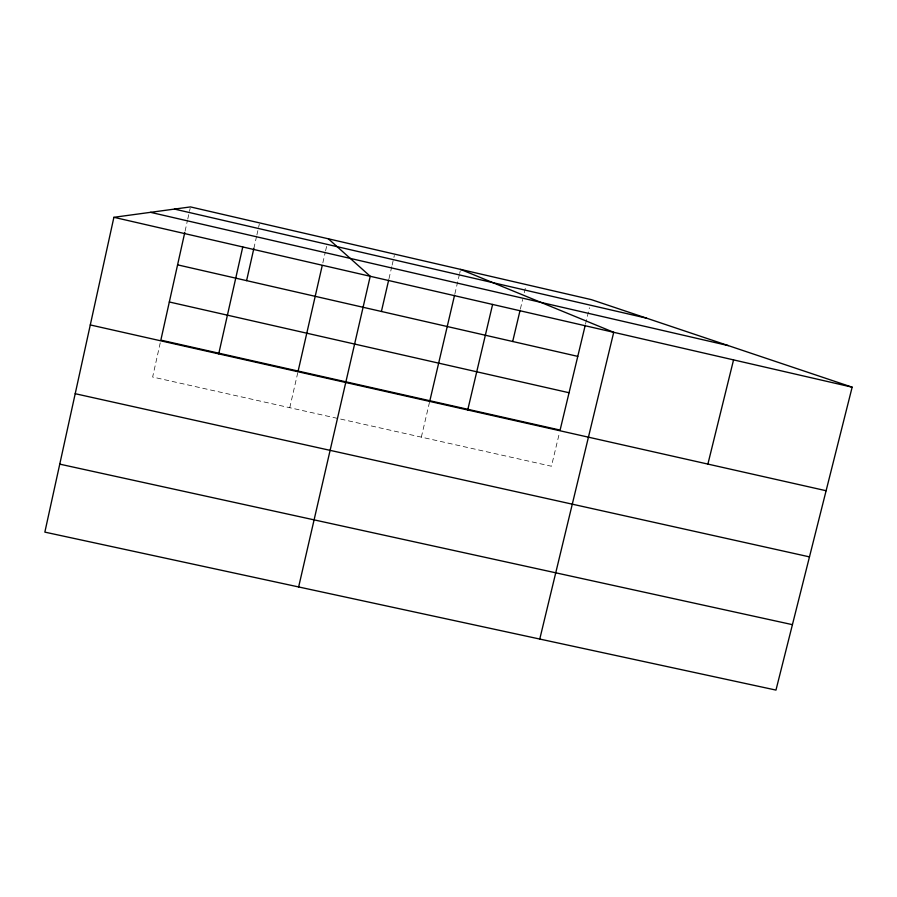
<?xml version="1.0" encoding="UTF-8"?>
<svg xmlns="http://www.w3.org/2000/svg" width="897" height="897" viewBox="0 0 897 897"><rect width="100%" height="100%" fill="white"/><g stroke="black" fill="none" stroke-linecap="round" stroke-linejoin="round"><path stroke-width="0.67" stroke-dasharray="4.49 3.36" d="M160.238 342.867L152.636 377.032L551.431 466.238L559.459 432.769M185.074 231.168L187.473 220.382M187.765 219.036L190.164 208.261M253.862 248.413L256.576 236.326M256.878 234.992L259.3 224.25M289.765 407.709L298.14 371.066M322.842 262.877L325.286 252.18M325.589 250.846L327.113 244.152M388.984 278.709L391.821 266.431M392.135 265.064L394.344 255.51M421.343 437.142L429.854 400.746M454.88 293.88L459.331 274.841M459.656 273.473L460.284 270.759M520.395 308.96L522.648 299.475M524.252 292.702L525.855 285.919M585.55 323.963L589.441 307.749"/><path stroke-width="1.35" d="M113.897 217.298L44.85 532.123L775.972 690.085L852.15 387.179L591.381 299.643L190.467 206.915L113.897 217.298L852.15 387.179M184.771 232.514L160.843 340.131L560.098 430.089L585.225 325.308M218.711 353.878L242.762 246.955M246.597 280.638L253.862 248.413M298.14 371.066L322.225 265.557M298.634 586.952L370.226 276.276L328.336 238.804M381.404 311.461L388.67 280.077M429.854 400.746L454.555 295.236M467.729 409.974L492.61 304.442M512.692 341.488L520.081 310.317M539.77 639.056L613.716 332.316L460.61 269.403M707.89 464.085L733.555 359.888M59.763 464.141L792.421 624.66M75.202 393.705L809.475 556.88M90.283 324.938L826.115 490.726M169.32 301.986L569.057 392.74M177.584 264.85L577.78 356.378M174.455 209.079L646.558 318.166M150.528 212.331L728.342 345.614"/></g></svg>
